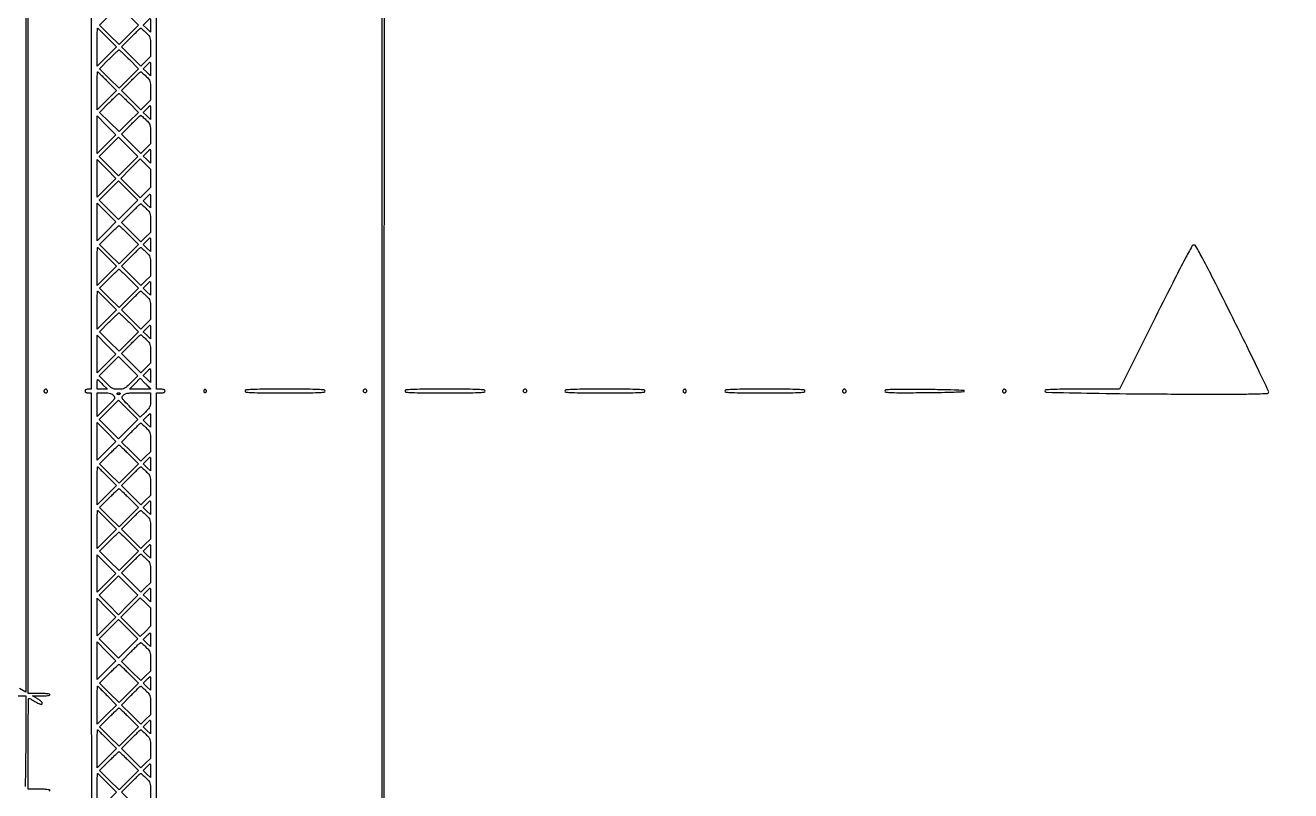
# Model space of a CAD drawing. Extents: x 0 to 836, y 5 to 589.
# Drawn here: x 693.1 to 781.4, y 163.1 to 216.5 of the extents above; entities that cross this region are included whole.
import ezdxf

# ---------------------------------------------------------------- set-up
doc = ezdxf.new("R2010")
doc.units = 0
doc.header["$MEASUREMENT"] = 0

msp = doc.modelspace()

# ---------------------------------------------------------------- linework, layer by layer
for points in [[(201.712326, 537.783562, -0.000001), (217.055896, 537.76491, -0.426088)], [(546.957638, 269.095817, -0.000001), (546.976289, 285.583213, -0.415883)], [(420.497259, 588.710259, 0.000013), (261.145696, 588.714318, 0.000021), (126.989856, 588.708632)], [(718.0002, 320.588723, -0.000011), (717.997333, 194.273324, -0.000202), (717.979042, 153.570589, -0.000014), (717.95733, 128.915092, -0.566366)], [(604.852986, 529.408162, -0.000002), (620.423836, 529.389509, -0.550615)], [(238.738155, 529.614638, -0.000002), (224.300981, 529.63329, -0.415836)], [(308.18842, 529.408162, -0.000002), (322.638019, 529.38951, -0.415836)], [(531.796111, 538.074638, -0.000002), (517.6951, 538.093291, -0.426056)], [(413.368417, 538.074638, -0.000002), (399.676779, 538.093291, -0.415815)], [(693.315638, 481.579418, -0.000002), (693.334294, 494.031443, -0.550517)], [(693.109162, 421.684687, -0.000002), (693.090507, 409.236574, -0.415775)], [(420.462, 4.7376), (836.1018, 4.7376), (836.1018, 4.9491, 0.047675), (836.091092, 5.061147, 0.173074), (836.05527, 5.121825, 0.144586), (835.98451, 5.152374, 0.030103), (835.848, 5.1606), (835.5942, 5.1606), (835.5942, 29.943407, 0.000223), (835.589332, 40.867792, 0.000628), (835.572933, 48.504221, 0.000026), (835.551504, 54.703733, 0.258997), (835.509671, 54.778456, -0.259848), (835.46748, 54.854103), (835.446278, 121.592707, -0.000059), (835.429914, 203.53197, -0.00002), (835.42504, 321.569549)], [(604.231838, 387.151416, -0.000003), (604.250494, 398.693431, -0.41574)], [(718.148241, 147.565102, 0.000075), (718.164575, 211.571705, 0.000026), (718.1694, 303.889409)], [(702.2646, 143.397), (702.2646, 190.8576), (702.5607, 190.8576, 0.025511), (702.696401, 190.864528, 0.075863), (702.7863, 190.887814, 0.129352), (702.837674, 190.927865, 0.164293), (702.8568, 190.9845, 0.164287), (702.837675, 191.041135, 0.129351), (702.786304, 191.081185, 0.075866), (702.696411, 191.104472, 0.025514), (702.560722, 191.1114), (702.264644, 191.1114), (702.243472, 351.987169)], [(697.6962, 349.6518), (697.6962, 191.1114), (697.4847, 191.1114, 0.04716), (697.39643, 191.103056, 0.088208), (697.3296, 191.07756, 0.118484), (697.288244, 191.03695, 0.140575), (697.2732, 190.9845, 0.140556), (697.28824, 190.932055, 0.118464), (697.329588, 190.891444, 0.088215), (697.396397, 190.865946, 0.047191), (697.484626, 190.8576), (697.696051, 190.8576), (697.717276, 143.123208, 0.00005), (697.733914, 112.583717, 0.000756)], [(598.142374, 133.226362, -0.000004), (607.061927, 133.207701, -0.425827)], [(693.1278, 285.7788), (693.1278, 227.872295), (693.1278, 169.96579), (692.701077, 170.217395, 0.009298)], [(694.792925, 163.074716, 0.346819), (694.8198, 163.1088, 0.365646), (694.789751, 163.144397, 0.014491), (694.6083, 163.1699, 0.018502), (694.366321, 163.187756, 0.009164), (694.0584, 163.1934), (693.297, 163.1934), (693.297, 166.3659, -0.001874), (693.301559, 167.582214, -0.003129), (693.315638, 168.605703, -0.000395), (693.334483, 169.511383, -0.420082), (693.36045, 169.53576, -0.10382), (693.400188, 169.525677, -0.007062), (693.504667, 169.47267, -0.009869), (693.628055, 169.404721, -0.007234), (693.7623, 169.324693, 0.013532), (693.90013, 169.244863, 0.016098), (694.03443, 169.177365, 0.014983), (694.150231, 169.127917, 0.092704), (694.2135, 169.115833, 0.297128), (694.280792, 169.159327, 0.267174), (694.27217, 169.242905, 0.077583), (694.141849, 169.374695, 0.02963), (693.924923, 169.515858), (693.5931, 169.704817), (694.20645, 169.706208, 0.012089), (694.44856, 169.712612, 0.022171), (694.644965, 169.731319, 0.019132), (694.792054, 169.757712, 0.352327), (694.8198, 169.7922, 0.365646), (694.789751, 169.827797, 0.014491), (694.6083, 169.8533, 0.018502), (694.366321, 169.871156, 0.009164), (694.0584, 169.8768), (693.297, 169.8768), (693.297, 227.791709)], [(692.3664, 169.7076), (693.1278, 169.7076), (693.1278, 166.5351, -0.001874), (693.123241, 165.318786, -0.003129), (693.109162, 164.295297, -0.000395), (693.090317, 163.389617, -0.420082)]]:
    msp.add_lwpolyline(points, format="xyb")
for points in [[(700.341991, 217.187421), (700.995713, 216.529843), (700.318857, 215.856956), (699.642, 215.184069), (698.965143, 215.856956), (698.288287, 216.529843), (698.942009, 217.187421, -0.00331), (699.195935, 217.439487, -0.005234), (699.417291, 217.651836, -0.001538), (699.611265, 217.832937, -0.189215), (699.642, 217.845, -0.189215), (699.672735, 217.832937, -0.001538), (699.866709, 217.651836, -0.005234), (700.088065, 217.439487, -0.00331)], [(701.8416, 216.517872), (701.8416, 216.036744), (701.587454, 216.280232), (701.333308, 216.523719), (701.560982, 216.76136, -0.005425), (701.650154, 216.852436, -0.008317), (701.729553, 216.929193, -0.003724), (701.798263, 216.992488, -0.186352), (701.815128, 216.999, -0.39481), (701.825825, 216.988994, -0.002934), (701.833824, 216.857669, -0.008584), (701.839697, 216.702356, -0.005157)], [(698.819191, 215.664621), (699.472913, 215.007043), (698.796057, 214.334156), (698.1192, 213.661269), (698.1192, 214.991735, -0.001629), (698.120862, 215.501901, -0.002717), (698.125996, 215.931376, -0.000298), (698.132857, 216.312897, -0.408783), (698.142335, 216.3222, -0.194734), (698.158153, 216.315797, -0.000411), (698.350704, 216.129036, -0.00269), (698.566897, 215.916728, -0.001656)], [(701.520783, 216.008931, -0.023128), (701.717566, 215.798144, -0.098766), (701.800865, 215.648492, -0.069835), (701.834472, 215.454547, -0.008033), (701.8416, 215.0109), (701.8416, 214.326139), (701.502187, 213.994711), (701.162774, 213.663283), (700.486931, 214.335163), (699.811087, 215.007043), (700.464809, 215.664621, -0.002913), (700.718343, 215.916697, -0.004636), (700.938461, 216.129036, -0.001211), (701.132012, 216.311427, -0.190583), (701.159248, 216.3222, -0.175863), (701.185193, 216.312783, -0.004416), (701.282245, 216.230177, -0.008954), (701.394889, 216.128983, -0.005921)], [(700.341991, 214.141821), (700.995713, 213.484243), (700.318857, 212.811356), (699.642, 212.138469), (698.965143, 212.811356), (698.288287, 213.484243), (698.942009, 214.141821, -0.00331), (699.195935, 214.393887, -0.005234), (699.417291, 214.606236, -0.001538), (699.611265, 214.787337, -0.189215), (699.642, 214.7994, -0.189215), (699.672735, 214.787337, -0.001538), (699.866709, 214.606236, -0.005234), (700.088065, 214.393887, -0.00331)], [(701.8416, 213.472272), (701.8416, 212.991144), (701.587454, 213.234632), (701.333308, 213.478119), (701.560982, 213.71576, -0.005425), (701.650154, 213.806836, -0.008317), (701.729553, 213.883593, -0.003724), (701.798263, 213.946888, -0.186352), (701.815128, 213.9534, -0.39481), (701.825825, 213.943394, -0.002934), (701.833824, 213.812069, -0.008584), (701.839697, 213.656756, -0.005157)], [(698.819191, 212.619021), (699.472913, 211.961443), (698.796057, 211.288556), (698.1192, 210.615669), (698.1192, 211.946135, -0.001629), (698.120862, 212.456301, -0.002717), (698.125996, 212.885776, -0.000298), (698.132857, 213.267297, -0.408783), (698.142335, 213.2766, -0.194734), (698.158153, 213.270197, -0.000411), (698.350704, 213.083436, -0.00269), (698.566897, 212.871128, -0.001656)], [(701.520783, 212.963331, -0.023128), (701.717566, 212.752544, -0.098766), (701.800865, 212.602892, -0.069835), (701.834472, 212.408947, -0.008033), (701.8416, 211.9653), (701.8416, 211.280539), (701.502187, 210.949111), (701.162774, 210.617683), (700.486931, 211.289563), (699.811087, 211.961443), (700.464809, 212.619021, -0.002913), (700.718343, 212.871097, -0.004636), (700.938461, 213.083436, -0.001211), (701.132012, 213.265827, -0.190583), (701.159248, 213.2766, -0.175863), (701.185193, 213.267183, -0.004416), (701.282245, 213.184577, -0.008954), (701.394889, 213.083383, -0.005921)], [(700.341991, 211.096221), (700.995713, 210.438643), (700.318857, 209.765756), (699.642, 209.092869), (698.965143, 209.765756), (698.288287, 210.438643), (698.942009, 211.096221, -0.00331), (699.195935, 211.348287, -0.005234), (699.417291, 211.560636, -0.001538), (699.611265, 211.741737, -0.189215), (699.642, 211.7538, -0.189215), (699.672735, 211.741737, -0.001538), (699.866709, 211.560636, -0.005234), (700.088065, 211.348287, -0.00331)], [(701.8416, 210.426672), (701.8416, 209.945544), (701.587454, 210.189032), (701.333308, 210.432519), (701.560982, 210.67016, -0.005425), (701.650154, 210.761236, -0.008317), (701.729553, 210.837993, -0.003724), (701.798263, 210.901288, -0.186352), (701.815128, 210.9078, -0.39481), (701.825825, 210.897794, -0.002934), (701.833824, 210.766469, -0.008584), (701.839697, 210.611156, -0.005157)], [(701.520783, 209.917731, -0.023128), (701.717566, 209.706944, -0.098766), (701.800865, 209.557292, -0.069835), (701.834472, 209.363347, -0.008033), (701.8416, 208.9197), (701.8416, 208.234939), (701.502187, 207.903511), (701.162774, 207.572083), (700.486931, 208.243963), (699.811087, 208.915843), (700.464809, 209.573421, -0.002913), (700.718343, 209.825497, -0.004636), (700.938461, 210.037836, -0.001211), (701.132012, 210.220227, -0.190583), (701.159248, 210.231, -0.175863), (701.185193, 210.221583, -0.004416), (701.282245, 210.138977, -0.008954), (701.394889, 210.037783, -0.005921)], [(701.8416, 207.381072), (701.8416, 206.899944), (701.587454, 207.143432), (701.333308, 207.386919), (701.560982, 207.62456, -0.005425), (701.650154, 207.715636, -0.008317), (701.729553, 207.792393, -0.003724), (701.798263, 207.855688, -0.186352), (701.815128, 207.8622, -0.39481), (701.825825, 207.852194, -0.002934), (701.833824, 207.720869, -0.008584), (701.839697, 207.565556, -0.005157)], [(701.520783, 203.741931, -0.023128), (701.717566, 203.531144, -0.098766), (701.800865, 203.381492, -0.069835), (701.834472, 203.187547, -0.008033), (701.8416, 202.7439), (701.8416, 202.059139), (701.502187, 201.727711), (701.162774, 201.396283), (700.486931, 202.068163), (699.811087, 202.740043), (700.464809, 203.397621, -0.002913), (700.718343, 203.649697, -0.004636), (700.938461, 203.862036, -0.001211), (701.132012, 204.044427, -0.190583), (701.159248, 204.0552, -0.175863), (701.185193, 204.045783, -0.004416), (701.282245, 203.963177, -0.008954), (701.394889, 203.861983, -0.005921)], [(701.8416, 204.250872), (701.8416, 203.769744), (701.587454, 204.013232), (701.333308, 204.256719), (701.560982, 204.49436, -0.005425), (701.650154, 204.585436, -0.008317), (701.729553, 204.662193, -0.003724), (701.798263, 204.725488, -0.186352), (701.815128, 204.732, -0.39481), (701.825825, 204.721994, -0.002934), (701.833824, 204.590669, -0.008584), (701.839697, 204.435356, -0.005157)], [(700.341991, 201.874821), (700.995713, 201.217243), (700.318857, 200.544356), (699.642, 199.871469), (698.965143, 200.544356), (698.288287, 201.217243), (698.942009, 201.874821, -0.00331), (699.195935, 202.126887, -0.005234), (699.417291, 202.339236, -0.001538), (699.611265, 202.520337, -0.189215), (699.642, 202.5324, -0.189215), (699.672735, 202.520337, -0.001538), (699.866709, 202.339236, -0.005234), (700.088065, 202.126887, -0.00331)], [(701.8416, 201.205272), (701.8416, 200.724144), (701.587454, 200.967632), (701.333308, 201.211119), (701.560982, 201.44876, -0.005425), (701.650154, 201.539836, -0.008317), (701.729553, 201.616593, -0.003724), (701.798263, 201.679888, -0.186352), (701.815128, 201.6864, -0.39481), (701.825825, 201.676394, -0.002934), (701.833824, 201.545069, -0.008584), (701.839697, 201.389756, -0.005157)], [(698.819191, 200.352021), (699.472913, 199.694443), (698.796057, 199.021556), (698.1192, 198.348669), (698.1192, 199.679135, -0.001629), (698.120862, 200.189301, -0.002717), (698.125996, 200.618776, -0.000298), (698.132857, 201.000297, -0.408783), (698.142335, 201.0096, -0.194734), (698.158153, 201.003197, -0.000411), (698.350704, 200.816436, -0.00269), (698.566897, 200.604128, -0.001656)], [(701.520783, 200.696331, -0.023128), (701.717566, 200.485544, -0.098766), (701.800865, 200.335892, -0.069835), (701.834472, 200.141947, -0.008033), (701.8416, 199.6983), (701.8416, 199.013539), (701.502187, 198.682111), (701.162774, 198.350683), (700.486931, 199.022563), (699.811087, 199.694443), (700.464809, 200.352021, -0.002913), (700.718343, 200.604097, -0.004636), (700.938461, 200.816436, -0.001211), (701.132012, 200.998827, -0.190583), (701.159248, 201.0096, -0.175863), (701.185193, 201.000183, -0.004416), (701.282245, 200.917577, -0.008954), (701.394889, 200.816383, -0.005921)], [(771.996387, 196.1451), (769.479962, 191.1114), (766.878181, 191.1114, 0.001552), (765.500749, 191.107125, 0.009309), (764.784098, 191.089331, 0.008857), (764.335113, 191.061839, 0.391298), (764.2764, 190.998302, 0.408103), (764.370893, 190.901813, 0.000427), (767.605894, 190.836931, 0.003139), (771.357286, 190.788455, 0.001661), (776.010051, 190.773, 0.001008), (778.085313, 190.777183, 0.006511), (779.132403, 190.795041, 0.005034), (779.799149, 190.82182, 0.296828), (779.892937, 190.889816, 0.206033), (779.889266, 190.981598, 0.000336), (779.177495, 192.466354, 0.002479), (778.366314, 194.134321, 0.00152), (777.394443, 196.092716, 0.000916), (776.0278, 198.813235, 0.005647), (775.306286, 200.203721, 0.003815), (774.821291, 201.096644, 0.272884), (774.681968, 201.1788, 0.272761), (774.542777, 201.096765, 0.00389), (774.062745, 200.213634, 0.005705), (773.348518, 198.837344, 0.000926)], [(700.341991, 198.829221), (700.995713, 198.171643), (700.318857, 197.498756), (699.642, 196.825869), (698.965143, 197.498756), (698.288287, 198.171643), (698.942009, 198.829221, -0.00331), (699.195935, 199.081287, -0.005234), (699.417291, 199.293636, -0.001538), (699.611265, 199.474737, -0.189215), (699.642, 199.4868, -0.189215), (699.672735, 199.474737, -0.001538), (699.866709, 199.293636, -0.005234), (700.088065, 199.081287, -0.00331)], [(698.819191, 197.306421), (699.472913, 196.648843), (698.796057, 195.975956), (698.1192, 195.303069), (698.1192, 196.633535, -0.001629), (698.120862, 197.143701, -0.002717), (698.125996, 197.573176, -0.000298), (698.132857, 197.954697, -0.408783), (698.142335, 197.964, -0.194734), (698.158153, 197.957597, -0.000411), (698.350704, 197.770836, -0.00269), (698.566897, 197.558528, -0.001656)], [(701.520783, 197.650731, -0.023128), (701.717566, 197.439944, -0.098766), (701.800865, 197.290292, -0.069835), (701.834472, 197.096347, -0.008033), (701.8416, 196.6527), (701.8416, 195.967939), (701.502187, 195.636511), (701.162774, 195.305083), (700.486931, 195.976963), (699.811087, 196.648843), (700.464809, 197.306421, -0.002913), (700.718343, 197.558497, -0.004636), (700.938461, 197.770836, -0.001211), (701.132012, 197.953227, -0.190583), (701.159248, 197.964, -0.175863), (701.185193, 197.954583, -0.004416), (701.282245, 197.871977, -0.008954), (701.394889, 197.770783, -0.005921)], [(701.8416, 198.159672), (701.8416, 197.678544), (701.587454, 197.922032), (701.333308, 198.165519), (701.560982, 198.40316, -0.005425), (701.650154, 198.494236, -0.008317), (701.729553, 198.570993, -0.003724), (701.798263, 198.634288, -0.186352), (701.815128, 198.6408, -0.39481), (701.825825, 198.630794, -0.002934), (701.833824, 198.499469, -0.008584), (701.839697, 198.344156, -0.005157)], [(700.341991, 195.783621), (700.995713, 195.126043), (700.318857, 194.453156), (699.642, 193.780269), (698.965143, 194.453156), (698.288287, 195.126043), (698.942009, 195.783621, -0.00331), (699.195935, 196.035687, -0.005234), (699.417291, 196.248036, -0.001538), (699.611265, 196.429137, -0.189215), (699.642, 196.4412, -0.189215), (699.672735, 196.429137, -0.001538), (699.866709, 196.248036, -0.005234), (700.088065, 196.035687, -0.00331)], [(701.8416, 195.114072), (701.8416, 194.632944), (701.587454, 194.876432), (701.333308, 195.119919), (701.560982, 195.35756, -0.005425), (701.650154, 195.448636, -0.008317), (701.729553, 195.525393, -0.003724), (701.798263, 195.588688, -0.186352), (701.815128, 195.5952, -0.39481), (701.825825, 195.585194, -0.002934), (701.833824, 195.453869, -0.008584), (701.839697, 195.298556, -0.005157)], [(701.520783, 194.605131, -0.023128), (701.717566, 194.394344, -0.098766), (701.800865, 194.244692, -0.069835), (701.834472, 194.050747, -0.008033), (701.8416, 193.6071), (701.8416, 192.922339), (701.502187, 192.590911), (701.162774, 192.259483), (700.486931, 192.931363), (699.811087, 193.603243), (700.464809, 194.260821, -0.002913), (700.718343, 194.512897, -0.004636), (700.938461, 194.725236, -0.001211), (701.132012, 194.907627, -0.190583), (701.159248, 194.9184, -0.175863), (701.185193, 194.908983, -0.004416), (701.282245, 194.826377, -0.008954), (701.394889, 194.725183, -0.005921)], [(700.489117, 191.577832, -0.010317), (700.198936, 191.29588, -0.066946), (700.033048, 191.178279, -0.092454), (699.865071, 191.126573, -0.028565), (699.5997, 191.1114, -0.028539), (699.334377, 191.126556, -0.092408), (699.166446, 191.178212, -0.06699), (699.000668, 191.295686, -0.010345), (698.710949, 191.577157), (698.250978, 192.042914), (698.924024, 192.719931), (699.59707, 193.396948), (700.273413, 192.720605), (700.949755, 192.044263)], [(698.4999, 191.4498), (698.830339, 191.1114), (698.474769, 191.1114), (698.1192, 191.1114), (698.1192, 191.4498, -0.006963), (698.121007, 191.579553, -0.011569), (698.126582, 191.688795, -0.005268), (698.13424, 191.779027, -0.386598), (698.144331, 191.7882, -0.190683), (698.160905, 191.78164, -0.001744), (698.259146, 191.688795, -0.005605), (698.371423, 191.579515, -0.003555)], [(701.8416, 191.136086, -0.403157), (701.831922, 191.126034, -0.0011), (701.62519, 191.118651, -0.005234), (701.387376, 191.113174, -0.00314), (701.104886, 191.1114), (700.368171, 191.1114), (700.741964, 191.492267), (701.115756, 191.873133), (701.478678, 191.516952, -0.00324), (701.617796, 191.378637, -0.005133), (701.734992, 191.258148, -0.001471), (701.8351, 191.152469, -0.191126)], [(701.8416, 192.068472), (701.8416, 191.587344), (701.587454, 191.830832), (701.333308, 192.074319), (701.560982, 192.31196, -0.005425), (701.650154, 192.403036, -0.008317), (701.729553, 192.479793, -0.003724), (701.798263, 192.543088, -0.186352), (701.815128, 192.5496, -0.39481), (701.825825, 192.539594, -0.002934), (701.833824, 192.408269, -0.008584), (701.839697, 192.252956, -0.005157)], [(694.3968, 190.9845, 0.099038), (694.406488, 190.93607, 0.097945), (694.434077, 190.894877, 0.097945), (694.47527, 190.867288, 0.099038), (694.5237, 190.8576, 0.099038), (694.57213, 190.867288, 0.097945), (694.613323, 190.894877, 0.097945), (694.640912, 190.93607, 0.099038), (694.6506, 190.9845, 0.099038), (694.640912, 191.03293, 0.097945), (694.613323, 191.074123, 0.097945), (694.57213, 191.101712, 0.099038), (694.5237, 191.1114, 0.099038), (694.47527, 191.101712, 0.097945), (694.434077, 191.074123, 0.097945), (694.406488, 191.03293, 0.099038)], [(699.264794, 190.684539, -0.117469), (699.331933, 190.562136, -0.204855), (699.316468, 190.449367, -0.057784), (699.19357, 190.289649, -0.003528), (698.770306, 189.860371), (698.1192, 189.209265), (698.1192, 190.033432), (698.1192, 190.8576), (698.613688, 190.8576, -0.015396), (698.870707, 190.849684, -0.049593), (699.039355, 190.822349, -0.072494), (699.161818, 190.769918, -0.071615)], [(699.7266, 190.820293, -0.211827), (699.702608, 190.766202, -0.127879), (699.639385, 190.733171, -0.122608), (699.566024, 190.734412, -0.191362), (699.515953, 190.77162, -0.136093), (699.506456, 190.804272, -0.190788), (699.517167, 190.832343, -0.140899), (699.548117, 190.851288, -0.067432), (699.594707, 190.8576, -0.026751), (699.645246, 190.854894, -0.042195), (699.687856, 190.846641, -0.051652), (699.717887, 190.834686, -0.279105)], [(701.8416, 190.367614, -0.018134), (701.83067, 190.066334, -0.083238), (701.789477, 189.896998, -0.081024), (701.694828, 189.748158, -0.016668), (701.479464, 189.522219), (701.117328, 189.16681), (700.448267, 189.839817, -0.003434), (700.013881, 190.28281, -0.055873), (699.886795, 190.447545, -0.200795), (699.869527, 190.562466, -0.122707), (699.935215, 190.685213, -0.092695), (700.056674, 190.777617, -0.075108), (700.212568, 190.828514, -0.035956), (700.463352, 190.852097, -0.00547), (700.966412, 190.8576), (701.8416, 190.8576)], [(705.564, 190.9845, 0.064908), (705.570739, 190.932807, 0.107546), (705.590715, 190.893824, 0.143818), (705.620388, 190.87364, 0.159683), (705.654945, 190.873815, 0.073624), (705.689708, 190.891418, 0.066918), (705.719175, 190.918834, 0.070382), (705.739087, 190.95151, 0.102038), (705.74589, 190.9845, 0.102038), (705.739087, 191.01749, 0.070382), (705.719175, 191.050166, 0.066918), (705.689708, 191.077582, 0.073624), (705.654945, 191.095185, 0.159683), (705.620388, 191.09536, 0.143818), (705.590715, 191.075176, 0.107546), (705.570739, 191.036193, 0.064908)], [(708.4404, 190.9845, 0.38529), (708.50764, 190.910194, 0.013583), (708.92685, 190.879711, 0.01012), (709.649216, 190.861515, 0.001237), (711.2322, 190.8576, 0.001237), (712.815184, 190.861515, 0.01012), (713.53755, 190.879711, 0.013583), (713.95676, 190.910194, 0.38529), (714.024, 190.9845, 0.38529), (713.95676, 191.058806, 0.013583), (713.53755, 191.089289, 0.01012), (712.815184, 191.107485, 0.001237), (711.2322, 191.1114, 0.001237), (709.649216, 191.107485, 0.01012), (708.92685, 191.089289, 0.013583), (708.50764, 191.058806, 0.38529)], [(716.692513, 191.032646, 0.221146), (716.684245, 190.963076, 0.174599), (716.731427, 190.902621, 0.137965), (716.816908, 190.877282, 0.142848), (716.90178, 190.900753, 0.189436), (716.943008, 190.955805, 0.165456), (716.9387, 191.028004, 0.147302), (716.889683, 191.088616, 0.150691), (716.8158, 191.1114, 0.08914), (716.783664, 191.105625, 0.053258), (716.748806, 191.088266, 0.051122), (716.716665, 191.06277, 0.061191)], [(719.6076, 190.9845, 0.38529), (719.67484, 190.910194, 0.013583), (720.09405, 190.879711, 0.01012), (720.816416, 190.861515, 0.001237), (722.3994, 190.8576, 0.001237), (723.982384, 190.861515, 0.01012), (724.70475, 190.879711, 0.013583), (725.12396, 190.910194, 0.38529), (725.1912, 190.9845, 0.38529), (725.12396, 191.058806, 0.013583), (724.70475, 191.089289, 0.01012), (723.982384, 191.107485, 0.001237), (722.3994, 191.1114, 0.001237), (720.816416, 191.107485, 0.01012), (720.09405, 191.089289, 0.013583), (719.67484, 191.058806, 0.38529)], [(727.859713, 191.032646, 0.221146), (727.851445, 190.963076, 0.174599), (727.898627, 190.902621, 0.137965), (727.984108, 190.877282, 0.142848), (728.06898, 190.900753, 0.189436), (728.110208, 190.955805, 0.165456), (728.1059, 191.028004, 0.147302), (728.056883, 191.088616, 0.150691), (727.983, 191.1114, 0.08914), (727.950864, 191.105625, 0.053258), (727.916006, 191.088266, 0.051122), (727.883865, 191.06277, 0.061191)], [(730.7748, 190.9845, 0.38529), (730.84204, 190.910194, 0.013583), (731.26125, 190.879711, 0.01012), (731.983616, 190.861515, 0.001237), (733.5666, 190.8576, 0.001237), (735.149584, 190.861515, 0.01012), (735.87195, 190.879711, 0.013583), (736.29116, 190.910194, 0.38529), (736.3584, 190.9845, 0.38529), (736.29116, 191.058806, 0.013583), (735.87195, 191.089289, 0.01012), (735.149584, 191.107485, 0.001237), (733.5666, 191.1114, 0.001237), (731.983616, 191.107485, 0.01012), (731.26125, 191.089289, 0.013583), (730.84204, 191.058806, 0.38529)], [(739.0397, 191.0573, 0.191124), (739.01496, 191.000018, 0.139481), (739.032096, 190.932104, 0.123736), (739.085065, 190.877539, 0.139398), (739.155193, 190.8576, 0.156819), (739.185555, 190.867363, 0.097386), (739.211415, 190.894877, 0.079459), (739.228872, 190.935974, 0.06085), (739.2348, 190.9845, 0.103624), (739.218412, 191.062725, 0.202875), (739.172978, 191.105688, 0.1934), (739.108641, 191.104083, 0.094876)], [(741.942, 190.9845, 0.38529), (742.00924, 190.910194, 0.013583), (742.42845, 190.879711, 0.01012), (743.150816, 190.861515, 0.001237), (744.7338, 190.8576, 0.001237), (746.316784, 190.861515, 0.01012), (747.03915, 190.879711, 0.013583), (747.45836, 190.910194, 0.38529), (747.5256, 190.9845, 0.38529), (747.45836, 191.058806, 0.013583), (747.03915, 191.089289, 0.01012), (746.316784, 191.107485, 0.001237), (744.7338, 191.1114, 0.001237), (743.150816, 191.107485, 0.01012), (742.42845, 191.089289, 0.013583), (742.00924, 191.058806, 0.38529)], [(750.1482, 190.9845, 0.099038), (750.157888, 190.93607, 0.097945), (750.185477, 190.894877, 0.097945), (750.22667, 190.867288, 0.099038), (750.2751, 190.8576, 0.099038), (750.32353, 190.867288, 0.097945), (750.364723, 190.894877, 0.097945), (750.392312, 190.93607, 0.099038), (750.402, 190.9845, 0.099038), (750.392312, 191.03293, 0.097945), (750.364723, 191.074123, 0.097945), (750.32353, 191.101712, 0.099038), (750.2751, 191.1114, 0.099038), (750.22667, 191.101712, 0.097945), (750.185477, 191.074123, 0.097945), (750.157888, 191.03293, 0.099038)], [(753.1092, 190.9845, 0.385261), (753.177552, 190.908958, 0.015323), (753.580211, 190.881046, 0.010459), (754.286662, 190.868577, 0.001195), (755.87985, 190.877594, 0.002147), (757.069269, 190.892279, 0.005481), (757.931111, 190.916074, 0.001584), (758.612274, 190.944518, 0.401123), (758.6505, 190.9845, 0.401123), (758.612274, 191.024482, 0.001584), (757.931111, 191.052926, 0.005481), (757.069269, 191.076721, 0.002147), (755.87985, 191.091406, 0.001195), (754.286662, 191.100423, 0.010459), (753.580211, 191.087954, 0.015323), (753.177552, 191.060042, 0.385261)], [(761.3154, 190.9845, 0.099038), (761.325088, 190.93607, 0.097945), (761.352677, 190.894877, 0.097945), (761.39387, 190.867288, 0.099038), (761.4423, 190.8576, 0.099038), (761.49073, 190.867288, 0.097945), (761.531923, 190.894877, 0.097945), (761.559512, 190.93607, 0.099038), (761.5692, 190.9845, 0.099038), (761.559512, 191.03293, 0.097945), (761.531923, 191.074123, 0.097945), (761.49073, 191.101712, 0.099038), (761.4423, 191.1114, 0.099038), (761.39387, 191.101712, 0.097945), (761.352677, 191.074123, 0.097945), (761.325088, 191.03293, 0.099038)], [(701.8416, 188.938272), (701.8416, 188.457144), (701.587454, 188.700632), (701.333308, 188.944119), (701.560982, 189.18176, -0.005425), (701.650154, 189.272836, -0.008317), (701.729553, 189.349593, -0.003724), (701.798263, 189.412888, -0.186352), (701.815128, 189.4194, -0.39481), (701.825825, 189.409394, -0.002934), (701.833824, 189.278069, -0.008584), (701.839697, 189.122756, -0.005157)], [(701.520783, 188.429331, -0.023128), (701.717566, 188.218544, -0.098766), (701.800865, 188.068892, -0.069835), (701.834472, 187.874947, -0.008033), (701.8416, 187.4313), (701.8416, 186.746539), (701.502187, 186.415111), (701.162774, 186.083683), (700.486931, 186.755563), (699.811087, 187.427443), (700.464809, 188.085021, -0.002913), (700.718343, 188.337097, -0.004636), (700.938461, 188.549436, -0.001211), (701.132012, 188.731827, -0.190583), (701.159248, 188.7426, -0.175863), (701.185193, 188.733183, -0.004416), (701.282245, 188.650577, -0.008954), (701.394889, 188.549383, -0.005921)], [(700.341991, 186.562221), (700.995713, 185.904643), (700.318857, 185.231756), (699.642, 184.558869), (698.965143, 185.231756), (698.288287, 185.904643), (698.942009, 186.562221, -0.00331), (699.195935, 186.814287, -0.005234), (699.417291, 187.026636, -0.001538), (699.611265, 187.207737, -0.189215), (699.642, 187.2198, -0.189215), (699.672735, 187.207737, -0.001538), (699.866709, 187.026636, -0.005234), (700.088065, 186.814287, -0.00331)], [(698.819191, 185.039421), (699.472913, 184.381843), (698.796057, 183.708956), (698.1192, 183.036069), (698.1192, 184.366535, -0.001629), (698.120862, 184.876701, -0.002717), (698.125996, 185.306176, -0.000298), (698.132857, 185.687697, -0.408783), (698.142335, 185.697, -0.194734), (698.158153, 185.690597, -0.000411), (698.350704, 185.503836, -0.00269), (698.566897, 185.291528, -0.001656)], [(701.520783, 185.383731, -0.023128), (701.717566, 185.172944, -0.098766), (701.800865, 185.023292, -0.069835), (701.834472, 184.829347, -0.008033), (701.8416, 184.3857), (701.8416, 183.700939), (701.502187, 183.369511), (701.162774, 183.038083), (700.486931, 183.709963), (699.811087, 184.381843), (700.464809, 185.039421, -0.002913), (700.718343, 185.291497, -0.004636), (700.938461, 185.503836, -0.001211), (701.132012, 185.686227, -0.190583), (701.159248, 185.697, -0.175863), (701.185193, 185.687583, -0.004416), (701.282245, 185.604977, -0.008954), (701.394889, 185.503783, -0.005921)], [(701.8416, 185.892672), (701.8416, 185.411544), (701.587454, 185.655032), (701.333308, 185.898519), (701.560982, 186.13616, -0.005425), (701.650154, 186.227236, -0.008317), (701.729553, 186.303993, -0.003724), (701.798263, 186.367288, -0.186352), (701.815128, 186.3738, -0.39481), (701.825825, 186.363794, -0.002934), (701.833824, 186.232469, -0.008584), (701.839697, 186.077156, -0.005157)], [(700.341991, 183.516621), (700.995713, 182.859043), (700.318857, 182.186156), (699.642, 181.513269), (698.965143, 182.186156), (698.288287, 182.859043), (698.942009, 183.516621, -0.00331), (699.195935, 183.768687, -0.005234), (699.417291, 183.981036, -0.001538), (699.611265, 184.162137, -0.189215), (699.642, 184.1742, -0.189215), (699.672735, 184.162137, -0.001538), (699.866709, 183.981036, -0.005234), (700.088065, 183.768687, -0.00331)], [(701.8416, 182.847072), (701.8416, 182.365944), (701.587454, 182.609432), (701.333308, 182.852919), (701.560982, 183.09056, -0.005425), (701.650154, 183.181636, -0.008317), (701.729553, 183.258393, -0.003724), (701.798263, 183.321688, -0.186352), (701.815128, 183.3282, -0.39481), (701.825825, 183.318194, -0.002934), (701.833824, 183.186869, -0.008584), (701.839697, 183.031556, -0.005157)], [(698.819191, 181.993821), (699.472913, 181.336243), (698.796057, 180.663356), (698.1192, 179.990469), (698.1192, 181.320935, -0.001629), (698.120862, 181.831101, -0.002717), (698.125996, 182.260576, -0.000298), (698.132857, 182.642097, -0.408783), (698.142335, 182.6514, -0.194734), (698.158153, 182.644997, -0.000411), (698.350704, 182.458236, -0.00269), (698.566897, 182.245928, -0.001656)], [(701.520783, 182.338131, -0.023128), (701.717566, 182.127344, -0.098766), (701.800865, 181.977692, -0.069835), (701.834472, 181.783747, -0.008033), (701.8416, 181.3401), (701.8416, 180.655339), (701.502187, 180.323911), (701.162774, 179.992483), (700.486931, 180.664363), (699.811087, 181.336243), (700.464809, 181.993821, -0.002913), (700.718343, 182.245897, -0.004636), (700.938461, 182.458236, -0.001211), (701.132012, 182.640627, -0.190583), (701.159248, 182.6514, -0.175863), (701.185193, 182.641983, -0.004416), (701.282245, 182.559377, -0.008954), (701.394889, 182.458183, -0.005921)], [(700.341991, 180.471021), (700.995713, 179.813443), (700.318857, 179.140556), (699.642, 178.467669), (698.965143, 179.140556), (698.288287, 179.813443), (698.942009, 180.471021, -0.00331), (699.195935, 180.723087, -0.005234), (699.417291, 180.935436, -0.001538), (699.611265, 181.116537, -0.189215), (699.642, 181.1286, -0.189215), (699.672735, 181.116537, -0.001538), (699.866709, 180.935436, -0.005234), (700.088065, 180.723087, -0.00331)], [(701.8416, 179.801472), (701.8416, 179.320344), (701.587454, 179.563832), (701.333308, 179.807319), (701.560982, 180.04496, -0.005425), (701.650154, 180.136036, -0.008317), (701.729553, 180.212793, -0.003724), (701.798263, 180.276088, -0.186352), (701.815128, 180.2826, -0.39481), (701.825825, 180.272594, -0.002934), (701.833824, 180.141269, -0.008584), (701.839697, 179.985956, -0.005157)], [(701.520783, 179.292531, -0.023128), (701.717566, 179.081744, -0.098766), (701.800865, 178.932092, -0.069835), (701.834472, 178.738147, -0.008033), (701.8416, 178.2945), (701.8416, 177.609739), (701.502187, 177.278311), (701.162774, 176.946883), (700.486931, 177.618763), (699.811087, 178.290643), (700.464809, 178.948221, -0.002913), (700.718343, 179.200297, -0.004636), (700.938461, 179.412636, -0.001211), (701.132012, 179.595027, -0.190583), (701.159248, 179.6058, -0.175863), (701.185193, 179.596383, -0.004416), (701.282245, 179.513777, -0.008954), (701.394889, 179.412583, -0.005921)], [(701.8416, 176.755872), (701.8416, 176.274744), (701.587454, 176.518232), (701.333308, 176.761719), (701.560982, 176.99936, -0.005425), (701.650154, 177.090436, -0.008317), (701.729553, 177.167193, -0.003724), (701.798263, 177.230488, -0.186352), (701.815128, 177.237, -0.39481), (701.825825, 177.226994, -0.002934), (701.833824, 177.095669, -0.008584), (701.839697, 176.940356, -0.005157)], [(701.8416, 173.625672), (701.8416, 173.144544), (701.587454, 173.388032), (701.333308, 173.631519), (701.560982, 173.86916, -0.005425), (701.650154, 173.960236, -0.008317), (701.729553, 174.036993, -0.003724), (701.798263, 174.100288, -0.186352), (701.815128, 174.1068, -0.39481), (701.825825, 174.096794, -0.002934), (701.833824, 173.965469, -0.008584), (701.839697, 173.810156, -0.005157)], [(701.520783, 173.116731, -0.023128), (701.717566, 172.905944, -0.098766), (701.800865, 172.756292, -0.069835), (701.834472, 172.562347, -0.008033), (701.8416, 172.1187), (701.8416, 171.433939), (701.502187, 171.102511), (701.162774, 170.771083), (700.486931, 171.442963), (699.811087, 172.114843), (700.464809, 172.772421, -0.002913), (700.718343, 173.024497, -0.004636), (700.938461, 173.236836, -0.001211), (701.132012, 173.419227, -0.190583), (701.159248, 173.43, -0.175863), (701.185193, 173.420583, -0.004416), (701.282245, 173.337977, -0.008954), (701.394889, 173.236783, -0.005921)], [(700.341991, 171.249621), (700.995713, 170.592043), (700.318857, 169.919156), (699.642, 169.246269), (698.965143, 169.919156), (698.288287, 170.592043), (698.942009, 171.249621, -0.00331), (699.195935, 171.501687, -0.005234), (699.417291, 171.714036, -0.001538), (699.611265, 171.895137, -0.189215), (699.642, 171.9072, -0.189215), (699.672735, 171.895137, -0.001538), (699.866709, 171.714036, -0.005234), (700.088065, 171.501687, -0.00331)], [(701.8416, 170.580072), (701.8416, 170.098944), (701.587454, 170.342432), (701.333308, 170.585919), (701.560982, 170.82356, -0.005425), (701.650154, 170.914636, -0.008317), (701.729553, 170.991393, -0.003724), (701.798263, 171.054688, -0.186352), (701.815128, 171.0612, -0.39481), (701.825825, 171.051194, -0.002934), (701.833824, 170.919869, -0.008584), (701.839697, 170.764556, -0.005157)], [(698.819191, 169.726821), (699.472913, 169.069243), (698.796057, 168.396356), (698.1192, 167.723469), (698.1192, 169.053935, -0.001629), (698.120862, 169.564101, -0.002717), (698.125996, 169.993576, -0.000298), (698.132857, 170.375097, -0.408783), (698.142335, 170.3844, -0.194734), (698.158153, 170.377997, -0.000411), (698.350704, 170.191236, -0.00269), (698.566897, 169.978928, -0.001656)], [(701.520783, 170.071131, -0.023128), (701.717566, 169.860344, -0.098766), (701.800865, 169.710692, -0.069835), (701.834472, 169.516747, -0.008033), (701.8416, 169.0731), (701.8416, 168.388339), (701.502187, 168.056911), (701.162774, 167.725483), (700.486931, 168.397363), (699.811087, 169.069243), (700.464809, 169.726821, -0.002913), (700.718343, 169.978897, -0.004636), (700.938461, 170.191236, -0.001211), (701.132012, 170.373627, -0.190583), (701.159248, 170.3844, -0.175863), (701.185193, 170.374983, -0.004416), (701.282245, 170.292377, -0.008954), (701.394889, 170.191183, -0.005921)], [(700.341991, 168.204021), (700.995713, 167.546443), (700.318857, 166.873556), (699.642, 166.200669), (698.965143, 166.873556), (698.288287, 167.546443), (698.942009, 168.204021, -0.00331), (699.195935, 168.456087, -0.005234), (699.417291, 168.668436, -0.001538), (699.611265, 168.849537, -0.189215), (699.642, 168.8616, -0.189215), (699.672735, 168.849537, -0.001538), (699.866709, 168.668436, -0.005234), (700.088065, 168.456087, -0.00331)], [(701.8416, 167.534472), (701.8416, 167.053344), (701.587454, 167.296832), (701.333308, 167.540319), (701.560982, 167.77796, -0.005425), (701.650154, 167.869036, -0.008317), (701.729553, 167.945793, -0.003724), (701.798263, 168.009088, -0.186352), (701.815128, 168.0156, -0.39481), (701.825825, 168.005594, -0.002934), (701.833824, 167.874269, -0.008584), (701.839697, 167.718956, -0.005157)], [(698.819191, 166.681221), (699.472913, 166.023643), (698.796057, 165.350756), (698.1192, 164.677869), (698.1192, 166.008335, -0.001629), (698.120862, 166.518501, -0.002717), (698.125996, 166.947976, -0.000298), (698.132857, 167.329497, -0.408783), (698.142335, 167.3388, -0.194734), (698.158153, 167.332397, -0.000411), (698.350704, 167.145636, -0.00269), (698.566897, 166.933328, -0.001656)], [(701.520783, 167.025531, -0.023128), (701.717566, 166.814744, -0.098766), (701.800865, 166.665092, -0.069835), (701.834472, 166.471147, -0.008033), (701.8416, 166.0275), (701.8416, 165.342739), (701.502187, 165.011311), (701.162774, 164.679883), (700.486931, 165.351763), (699.811087, 166.023643), (700.464809, 166.681221, -0.002913), (700.718343, 166.933297, -0.004636), (700.938461, 167.145636, -0.001211), (701.132012, 167.328027, -0.190583), (701.159248, 167.3388, -0.175863), (701.185193, 167.329383, -0.004416), (701.282245, 167.246777, -0.008954), (701.394889, 167.145583, -0.005921)], [(700.341991, 165.158421), (700.995713, 164.500843), (700.318857, 163.827956), (699.642, 163.155069), (698.965143, 163.827956), (698.288287, 164.500843), (698.942009, 165.158421, -0.00331), (699.195935, 165.410487, -0.005234), (699.417291, 165.622836, -0.001538), (699.611265, 165.803937, -0.189215), (699.642, 165.816, -0.189215), (699.672735, 165.803937, -0.001538), (699.866709, 165.622836, -0.005234), (700.088065, 165.410487, -0.00331)], [(701.8416, 164.488872), (701.8416, 164.007744), (701.587454, 164.251232), (701.333308, 164.494719), (701.560982, 164.73236, -0.005425), (701.650154, 164.823436, -0.008317), (701.729553, 164.900193, -0.003724), (701.798263, 164.963488, -0.186352), (701.815128, 164.97, -0.39481), (701.825825, 164.959994, -0.002934), (701.833824, 164.828669, -0.008584), (701.839697, 164.673356, -0.005157)], [(698.819191, 163.635621), (699.472913, 162.978043), (698.796057, 162.305156), (698.1192, 161.632269), (698.1192, 162.962735, -0.001629), (698.120862, 163.472901, -0.002717), (698.125996, 163.902376, -0.000298), (698.132857, 164.283897, -0.408783), (698.142335, 164.2932, -0.194734), (698.158153, 164.286797, -0.000411), (698.350704, 164.100036, -0.00269), (698.566897, 163.887728, -0.001656)], [(701.520783, 163.979931, -0.023128), (701.717566, 163.769144, -0.098766), (701.800865, 163.619492, -0.069835), (701.834472, 163.425547, -0.008033), (701.8416, 162.9819), (701.8416, 162.297139), (701.502187, 161.965711), (701.162774, 161.634283), (700.486931, 162.306163), (699.811087, 162.978043), (700.464809, 163.635621, -0.002913), (700.718343, 163.887697, -0.004636), (700.938461, 164.100036, -0.001211), (701.132012, 164.282427, -0.190583), (701.159248, 164.2932, -0.175863), (701.185193, 164.283783, -0.004416), (701.282245, 164.201177, -0.008954), (701.394889, 164.099983, -0.005921)]]:
    msp.add_lwpolyline(points, format="xyb", close=True)
for points in [[(698.774168, 208.222432), (698.1192, 207.567465), (698.1192, 208.8774), (698.1192, 210.187335), (698.774168, 209.532368), (699.429135, 208.8774)], [(700.2765, 206.6778), (699.60233, 205.999652), (698.92553, 206.676452), (698.24873, 207.353252), (698.9229, 208.0314), (699.59707, 208.709548), (700.27387, 208.032748), (700.95067, 207.355948)], [(698.774168, 205.176832), (698.1192, 204.521865), (698.1192, 205.8318), (698.1192, 207.141735), (698.774168, 206.486768), (699.429135, 205.8318)], [(701.8416, 205.8318), (701.8416, 205.190229), (701.479464, 204.834819), (701.117328, 204.47941), (700.445099, 205.155605), (699.772869, 205.8318), (700.445099, 206.507995), (701.117328, 207.18419), (701.479464, 206.828781), (701.8416, 206.473371)], [(700.2765, 203.6322), (699.60233, 202.954052), (698.92553, 203.630852), (698.24873, 204.307652), (698.9229, 204.9858), (699.59707, 205.663948), (700.27387, 204.987148), (700.95067, 204.310348)], [(698.774168, 202.131232), (698.1192, 201.476265), (698.1192, 202.7862), (698.1192, 204.096135), (698.774168, 203.441168), (699.429135, 202.7862)], [(698.774168, 192.909832), (698.1192, 192.254865), (698.1192, 193.5648), (698.1192, 194.874735), (698.774168, 194.219768), (699.429135, 193.5648)], [(700.2765, 188.3196), (699.60233, 187.641452), (698.92553, 188.318252), (698.24873, 188.995052), (698.9229, 189.6732), (699.59707, 190.351348), (700.27387, 189.674548), (700.95067, 188.997748)], [(698.774168, 186.818632), (698.1192, 186.163665), (698.1192, 187.4736), (698.1192, 188.783535), (698.774168, 188.128568), (699.429135, 187.4736)], [(698.774168, 177.597232), (698.1192, 176.942265), (698.1192, 178.2522), (698.1192, 179.562135), (698.774168, 178.907168), (699.429135, 178.2522)], [(700.2765, 176.0526), (699.60233, 175.374452), (698.92553, 176.051252), (698.24873, 176.728052), (698.9229, 177.4062), (699.59707, 178.084348), (700.27387, 177.407548), (700.95067, 176.730748)], [(698.774168, 174.551632), (698.1192, 173.896665), (698.1192, 175.2066), (698.1192, 176.516535), (698.774168, 175.861568), (699.429135, 175.2066)], [(701.8416, 175.2066), (701.8416, 174.565029), (701.479464, 174.209619), (701.117328, 173.85421), (700.445099, 174.530405), (699.772869, 175.2066), (700.445099, 175.882795), (701.117328, 176.55899), (701.479464, 176.203581), (701.8416, 175.848171)], [(700.2765, 173.007), (699.60233, 172.328852), (698.92553, 173.005652), (698.24873, 173.682452), (698.9229, 174.3606), (699.59707, 175.038748), (700.27387, 174.361948), (700.95067, 173.685148)], [(698.774168, 171.506032), (698.1192, 170.851065), (698.1192, 172.161), (698.1192, 173.470935), (698.774168, 172.815968), (699.429135, 172.161)]]:
    msp.add_lwpolyline(points, close=True)

doc.saveas('drawing.dxf')
